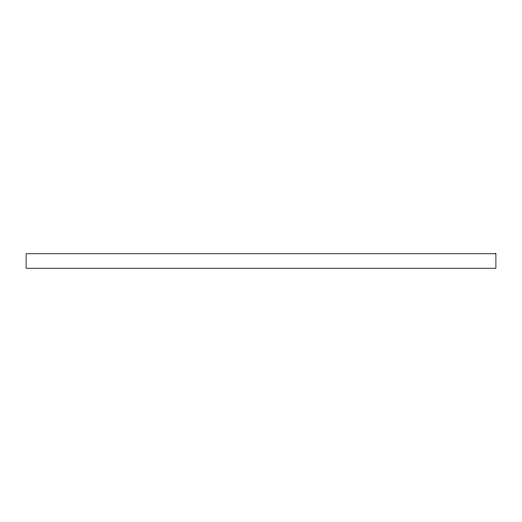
<?xml version="1.0" encoding="UTF-8"?>
<svg xmlns="http://www.w3.org/2000/svg" width="522" height="522" viewBox="0 0 522 522"><rect width="100%" height="100%" fill="white"/><g stroke="black" fill="none" stroke-linecap="round" stroke-linejoin="round"><path stroke-width="0.78" d="M495.9 253.777L26.1 253.777L26.1 268.223L495.9 268.223L495.9 253.777"/></g></svg>
